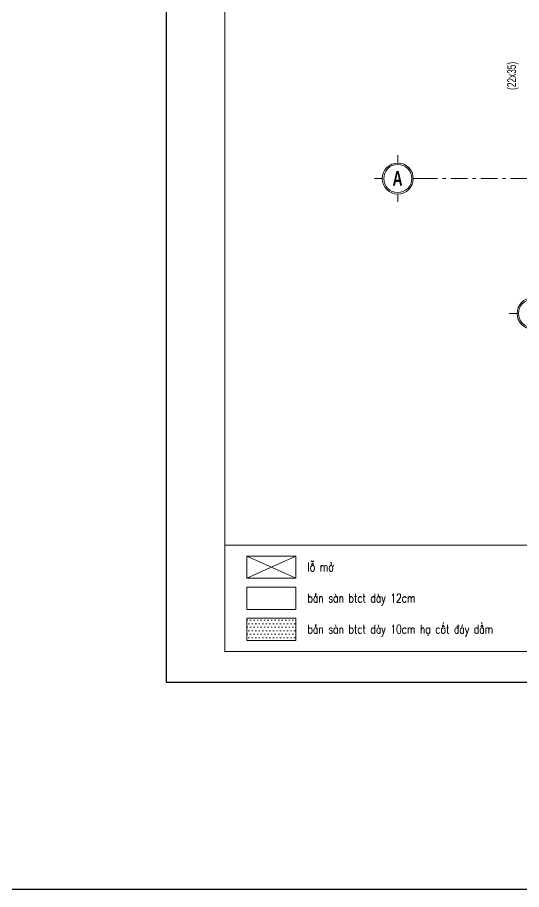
# Model space of a CAD drawing. Extents: x -1855204 to -1466800, y -1308584 to -996495.
# Drawn here: x -1787815 to -1780987, y -1177003 to -1165205 of the extents above; entities that cross this region are included whole.
import ezdxf
from ezdxf.enums import TextEntityAlignment as Align

# ---------------------------------------------------------------- set-up
doc = ezdxf.new("R2010")
doc.units = 0
doc.header["$LTSCALE"] = 150
doc.linetypes.add('_Tim', pattern=[9, 5, -1.5, 1, -1.5])
doc.linetypes.add('HIDDEN', pattern=[0.375, 0.25, -0.125])
doc.layers.get('0').update_dxf_attribs({"lineweight": 18})
doc.layers.get('Defpoints').update_dxf_attribs({"lineweight": 18})
for name, color, linetype, lineweight in [('05.Text', 253, 'Continuous', 18), ('11.Khung bo', 32, 'Continuous', 50), ('12.Khung', 36, 'Continuous', 25), ('KCVN-THAY', 7, 'Continuous', 25), ('LS-DIM', 251, 'Continuous', 13), ('LS-HATCH', 147, 'Continuous', 9), ('LS-TEXT', 60, 'Continuous', 20), ('LS-THAY', 7, 'Continuous', 20), ('LS-TRUC', 108, '_Tim', 9)]:
    doc.layers.add(name, color=color, linetype=linetype, lineweight=lineweight)
doc.styles.add('AVANTHB', font='')
doc.styles.add('KCVN-LEADER', font='vnromadi.shx', dxfattribs={"width": 0.7, "height": 4})
doc.styles.add('vnsimpli', font='vnsimli.shx', dxfattribs={"width": 0.75})
doc.styles.get('AVANTHB').set_extended_font_data('.VnAvantH', bold=True)

# ---------------------------------------------------------------- blocks, each defined once
blk = doc.blocks.new('*U4')
at = {"layer": 'KCVN-THAY', "color": 140}
blk.add_lwpolyline([(214871.76, 86966.68), (215381.8, 86966.68), (215381.8, 86579.68), (214871.76, 86579.68)], close=True, dxfattribs=at)
blk = doc.blocks.new('100')
at = {"layer": '11.Khung bo', "const_width": 26.7}
blk.add_lwpolyline([(1860913, -945240), (1860913, -916940), (1896063, -916940), (1896063, -945240)], close=True, dxfattribs=at)
at = {"layer": '12.Khung', "color": 1}
blk.add_lwpolyline([(1901579, -945940), (1901579, -916240), (1859580, -916240), (1859580, -945940)], close=True, dxfattribs=at)
blk = doc.blocks.new('DANHTRUC')
for p, q in [((980383, -947347), (980383, -947137)), ((979963, -947767), (979753, -947767)), ((980803, -947767), (981013, -947767)), ((980383, -948187), (980383, -948397))]:
    blk.add_line(p, q)
for radius in [420, 380]:
    blk.add_circle((980383, -947767), radius)
blk = doc.blocks.new('Q51XXCCZC')
at = {"layer": 'LS-TRUC', "ltscale": 0.3}
blk.add_line((-2289555.4, -1009492), (-2274455.4, -1009492), dxfattribs=at)
at = {"layer": '05.Text', "xscale": 0.5, "yscale": 0.5, "zscale": 0.5}
for p in [(-2780062.1, -535608.7), (-2778237.1, -537433.7)]:
    blk.add_blockref('DANHTRUC', p, dxfattribs=at)
at = {"layer": '05.Text', "style": 'AVANTHB', "width": 0.7}
blk.add_text('a', height=200, dxfattribs=at).set_placement((-2289941.2, -1009589.7))
blk = doc.blocks.new('QQ5252155')
at = {"layer": 'LS-DIM', "linetype": 'HIDDEN', "ltscale": 3}
blk.add_blockref('Q51XXCCZC', (0, 0), dxfattribs=at)

msp = doc.modelspace()

# ---------------------------------------------------------------- hatches: boundary and pattern name
at = {"layer": 'LS-HATCH'}
h = msp.add_hatch(dxfattribs=at)
h.set_pattern_fill('DOTS', color=256, scale=30, style=0)
h.set_pattern_definition([(0, (533942.235, -159183.827), (23.8125, 47.625), [0, -47.625])])
h.paths.add_polyline_path([(-1784045.9, -1173631.9), (-1784045.9, -1173331.9), (-1784705.9, -1173331.9), (-1784705.9, -1173631.9)])

# ---------------------------------------------------------------- linework, layer by layer
at = {"layer": 'LS-DIM'}
for p, q in [((-1784705.9, -1172491.6), (-1784045.9, -1172791.6)), ((-1784705.9, -1172791.6), (-1784045.9, -1172491.6))]:
    msp.add_line(p, q, dxfattribs=at)
at = {"layer": 'LS-THAY'}
for points in [[(-1785006.2, -1172341.8), (-1780336.6, -1172341.8), (-1780336.6, -1173782), (-1785006.2, -1173782)], [(-1784705.9, -1172491.6), (-1784045.9, -1172491.6), (-1784045.9, -1172791.6), (-1784705.9, -1172791.6)], [(-1784705.9, -1172911.8), (-1784045.9, -1172911.8), (-1784045.9, -1173211.8), (-1784705.9, -1173211.8)], [(-1784705.9, -1173331.9), (-1784045.9, -1173331.9), (-1784045.9, -1173631.9), (-1784705.9, -1173631.9)]]:
    msp.add_lwpolyline(points, close=True, dxfattribs=at)

# ---------------------------------------------------------------- block references
at = {"layer": '05.Text', "xscale": 0.5948727274080738, "yscale": 0.5948727274080738, "zscale": 0.5948727274080738}
msp.add_blockref('100', (-2892012.5, -611484.6), dxfattribs=at)
at = {"layer": 'Defpoints', "xscale": 60, "yscale": 60, "zscale": 60}
msp.add_blockref('*U4', (-14680679.7, -6371783.3), dxfattribs=at)
at = {"layer": 'LS-DIM'}
msp.add_blockref('QQ5252155', (507206.7, -157892), dxfattribs=at)

# ---------------------------------------------------------------- texts
at = {"layer": 'LS-TEXT', "color": 60, "style": 'KCVN-LEADER', "width": 0.7}
msp.add_text('(22x35)', height=120, rotation=90, dxfattribs=at).set_placement((-1781061.9, -1165995.3), align=Align.CENTER)
at = {"layer": 'LS-TEXT', "style": 'vnsimpli', "width": 0.75}
for s, p in [('lç më', (-1783886.3, -1172699.7)), ('b¶n sµn btct dµy 12cm', (-1783886.3, -1173119.9)), ('b¶n sµn btct dµy 10cm h¹ cèt ®¸y dÇm', (-1783886.3, -1173540.1))]:
    msp.add_text(s, height=120, dxfattribs=at).set_placement(p)

doc.saveas('drawing.dxf')
